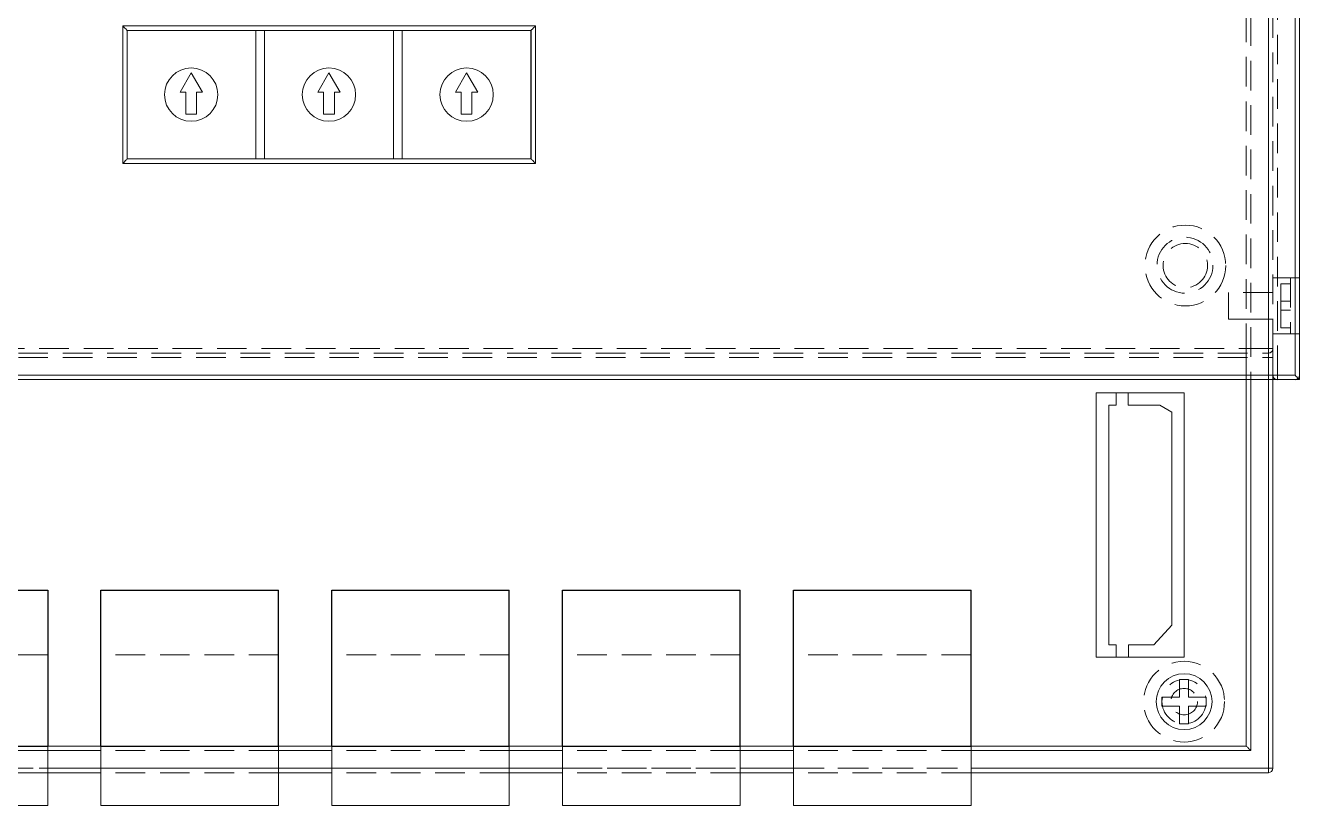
# Model space of a CAD drawing. Header units: millimetres. Extents: x 1282755 to 1285234, y -1758265 to -1757672.
# Drawn here: x 1282971.79 to 1282982.54, y -1758119.86 to -1758113.27 of the extents above; entities that cross this region are included whole.
import ezdxf

# ---------------------------------------------------------------- set-up
doc = ezdxf.new("R2010")
doc.units = ezdxf.units.MM
doc.linetypes.add('HIDDEN', pattern=[0.375, 0.25, -0.125])

msp = doc.modelspace()

# ---------------------------------------------------------------- linework, layer by layer
at = {"color": 7, "linetype": 'HIDDEN', "lineweight": 0}
for p, q in [((1282982.277, -1758104.183), (1282982.277, -1758119.545)), ((1282982.127, -1758106.822), (1282982.127, -1758116.264)), ((1282982.277, -1758116.264), (1282982.277, -1758106.822)), ((1282982.352, -1758116.227), (1282982.352, -1758106.86)), ((1282982.089, -1758116.04), (1282982.089, -1758107.047)), ((1282982.277, -1758107.084), (1282982.277, -1758116.002)), ((1282982.314, -1758116.002), (1282982.314, -1758107.084)), ((1282972.644, -1758113.315), (1282972.643, -1758113.315)), ((1282972.643, -1758113.315), (1282972.643, -1758114.401)), ((1282972.643, -1758114.401), (1282972.644, -1758114.401)), ((1282982.464, -1758115.405), (1282982.314, -1758115.405)), ((1282982.539, -1758115.405), (1282982.314, -1758115.405)), ((1282982.464, -1758115.405), (1282982.464, -1758115.877)), ((1282981.939, -1758115.753), (1282981.939, -1758115.528)), ((1282982.314, -1758115.528), (1282981.939, -1758115.528)), ((1282982.314, -1758115.528), (1282982.089, -1758115.528)), ((1282982.381, -1758115.454), (1282982.381, -1758115.603)), ((1282982.381, -1758115.454), (1282982.464, -1758115.454)), ((1282982.381, -1758115.603), (1282982.464, -1758115.603)), ((1282982.381, -1758115.603), (1282982.381, -1758115.678)), ((1282981.939, -1758115.753), (1282982.314, -1758115.753)), ((1282982.089, -1758115.753), (1282982.314, -1758115.753)), ((1282982.381, -1758115.678), (1282982.464, -1758115.678)), ((1282982.381, -1758115.678), (1282982.381, -1758115.828)), ((1282982.314, -1758115.877), (1282982.464, -1758115.877)), ((1282982.314, -1758115.877), (1282982.539, -1758115.877)), ((1282982.381, -1758115.828), (1282982.464, -1758115.828)), ((1282982.277, -1758116.002), (1282953.725, -1758116.002)), ((1282953.725, -1758116.04), (1282982.277, -1758116.04)), ((1282953.725, -1758116.077), (1282982.277, -1758116.077)), ((1282982.089, -1758116.264), (1282982.089, -1758116.04)), ((1282982.277, -1758116.002), (1282982.314, -1758116.002)), ((1282982.277, -1758116.04), (1282982.277, -1758116.002)), ((1282982.277, -1758116.077), (1282982.277, -1758116.04)), ((1282982.277, -1758116.077), (1282982.314, -1758116.077)), ((1282982.277, -1758116.077), (1282982.277, -1758116.227)), ((1282982.314, -1758116.002), (1282982.314, -1758116.077)), ((1282982.314, -1758116.227), (1282982.314, -1758116.077)), ((1282982.314, -1758116.077), (1282982.314, -1758116.264)), ((1282982.277, -1758116.227), (1282953.725, -1758116.227)), ((1282982.277, -1758116.264), (1282982.277, -1758116.227)), ((1282982.277, -1758116.227), (1282982.314, -1758116.227)), ((1282982.314, -1758116.227), (1282982.352, -1758116.227)), ((1282982.352, -1758116.227), (1282982.352, -1758116.264)), ((1282971.973, -1758118.589), (1282970.474, -1758118.589)), ((1282973.921, -1758118.589), (1282972.422, -1758118.589)), ((1282975.869, -1758118.589), (1282974.371, -1758118.589)), ((1282977.818, -1758118.589), (1282976.319, -1758118.589)), ((1282979.766, -1758118.589), (1282978.267, -1758118.589)), ((1282970.474, -1758119.358), (1282971.973, -1758119.358)), ((1282971.973, -1758119.395), (1282970.474, -1758119.395)), ((1282972.422, -1758119.358), (1282973.921, -1758119.358)), ((1282973.921, -1758119.395), (1282972.422, -1758119.395)), ((1282974.371, -1758119.358), (1282975.869, -1758119.358)), ((1282975.869, -1758119.395), (1282974.371, -1758119.395)), ((1282976.319, -1758119.358), (1282977.818, -1758119.358)), ((1282977.818, -1758119.395), (1282976.319, -1758119.395)), ((1282978.267, -1758119.358), (1282979.766, -1758119.358)), ((1282979.766, -1758119.395), (1282978.267, -1758119.395)), ((1282982.277, -1758119.545), (1282953.725, -1758119.545)), ((1282970.474, -1758119.545), (1282971.973, -1758119.545)), ((1282971.973, -1758119.583), (1282970.474, -1758119.583)), ((1282972.422, -1758119.545), (1282973.921, -1758119.545)), ((1282973.921, -1758119.583), (1282972.422, -1758119.583)), ((1282974.371, -1758119.545), (1282975.869, -1758119.545)), ((1282975.869, -1758119.583), (1282974.371, -1758119.583)), ((1282976.319, -1758119.545), (1282977.818, -1758119.545)), ((1282977.818, -1758119.583), (1282976.319, -1758119.583)), ((1282978.267, -1758119.545), (1282979.766, -1758119.545)), ((1282979.766, -1758119.583), (1282978.267, -1758119.583)), ((1282982.277, -1758119.545), (1282982.314, -1758119.545)), ((1282982.277, -1758119.583), (1282982.277, -1758119.545))]:
    msp.add_line(p, q, dxfattribs=at)
at = {"color": 7, "linetype": 'Continuous', "lineweight": 15}
for p, q in [((1282982.539, -1758116.264), (1282982.539, -1758106.822)), ((1282982.501, -1758116.227), (1282982.501, -1758106.86)), ((1282982.539, -1758116.227), (1282982.539, -1758106.86)), ((1282972.607, -1758113.277), (1282976.091, -1758113.277)), ((1282972.607, -1758114.439), (1282972.607, -1758113.277)), ((1282976.091, -1758113.277), (1282976.091, -1758114.439)), ((1282972.644, -1758113.315), (1282972.644, -1758114.401)), ((1282976.054, -1758113.315), (1282972.644, -1758113.315)), ((1282973.729, -1758114.401), (1282973.729, -1758113.315)), ((1282973.804, -1758113.315), (1282973.804, -1758114.401)), ((1282974.891, -1758114.401), (1282974.891, -1758113.315)), ((1282974.966, -1758113.315), (1282974.966, -1758114.401)), ((1282976.052, -1758114.401), (1282976.052, -1758113.315)), ((1282976.054, -1758114.401), (1282976.054, -1758113.315)), ((1282973.184, -1758113.675), (1282973.09, -1758113.837)), ((1282973.278, -1758113.837), (1282973.184, -1758113.675)), ((1282974.347, -1758113.675), (1282974.254, -1758113.837)), ((1282974.441, -1758113.837), (1282974.347, -1758113.675)), ((1282975.509, -1758113.675), (1282975.415, -1758113.837)), ((1282975.603, -1758113.837), (1282975.509, -1758113.675)), ((1282973.09, -1758113.837), (1282973.139, -1758113.837)), ((1282973.139, -1758113.837), (1282973.139, -1758114.024)), ((1282973.229, -1758113.837), (1282973.278, -1758113.837)), ((1282973.229, -1758114.024), (1282973.229, -1758113.837)), ((1282974.254, -1758113.837), (1282974.302, -1758113.837)), ((1282974.302, -1758113.837), (1282974.302, -1758114.024)), ((1282974.393, -1758113.837), (1282974.441, -1758113.837)), ((1282974.393, -1758114.024), (1282974.393, -1758113.837)), ((1282975.415, -1758113.837), (1282975.464, -1758113.837)), ((1282975.464, -1758113.837), (1282975.464, -1758114.024)), ((1282975.554, -1758113.837), (1282975.603, -1758113.837)), ((1282975.554, -1758114.024), (1282975.554, -1758113.837)), ((1282973.139, -1758114.024), (1282973.229, -1758114.024)), ((1282974.302, -1758114.024), (1282974.393, -1758114.024)), ((1282975.464, -1758114.024), (1282975.554, -1758114.024)), ((1282976.091, -1758114.439), (1282972.607, -1758114.439)), ((1282972.644, -1758114.401), (1282976.054, -1758114.401)), ((1282953.463, -1758116.264), (1282982.539, -1758116.264)), ((1282953.5, -1758116.227), (1282982.501, -1758116.227)), ((1282953.5, -1758116.264), (1282982.501, -1758116.264)), ((1282982.089, -1758119.358), (1282982.089, -1758116.264)), ((1282982.314, -1758116.264), (1282982.314, -1758119.545)), ((1282980.991, -1758116.375), (1282980.823, -1758116.375)), ((1282980.823, -1758116.375), (1282980.823, -1758118.608)), ((1282980.991, -1758116.375), (1282980.991, -1758116.48)), ((1282981.093, -1758116.375), (1282980.991, -1758116.375)), ((1282981.565, -1758116.375), (1282981.093, -1758116.375)), ((1282981.093, -1758116.48), (1282981.093, -1758116.375)), ((1282981.565, -1758118.608), (1282981.565, -1758116.375)), ((1282980.991, -1758116.48), (1282980.928, -1758116.48)), ((1282980.928, -1758116.48), (1282980.928, -1758118.504)), ((1282981.359, -1758116.48), (1282981.093, -1758116.48)), ((1282981.46, -1758116.538), (1282981.359, -1758116.48)), ((1282981.46, -1758118.336), (1282981.46, -1758116.538)), ((1282971.973, -1758118.043), (1282970.474, -1758118.043)), ((1282971.973, -1758119.86), (1282971.973, -1758118.043)), ((1282972.422, -1758118.043), (1282972.422, -1758119.86)), ((1282973.921, -1758118.043), (1282972.422, -1758118.043)), ((1282973.921, -1758119.86), (1282973.921, -1758118.043)), ((1282974.371, -1758118.043), (1282974.371, -1758119.86)), ((1282975.869, -1758118.043), (1282974.371, -1758118.043)), ((1282975.869, -1758119.86), (1282975.869, -1758118.043)), ((1282976.319, -1758118.043), (1282976.319, -1758119.86)), ((1282977.818, -1758118.043), (1282976.319, -1758118.043)), ((1282977.818, -1758119.86), (1282977.818, -1758118.043)), ((1282978.267, -1758118.043), (1282978.267, -1758119.86)), ((1282979.766, -1758118.043), (1282978.267, -1758118.043)), ((1282979.766, -1758119.86), (1282979.766, -1758118.043)), ((1282981.31, -1758118.504), (1282981.46, -1758118.336)), ((1282980.928, -1758118.504), (1282980.992, -1758118.504)), ((1282980.992, -1758118.504), (1282980.992, -1758118.608)), ((1282981.094, -1758118.608), (1282981.094, -1758118.504)), ((1282981.094, -1758118.504), (1282981.31, -1758118.504)), ((1282980.823, -1758118.608), (1282980.992, -1758118.608)), ((1282980.992, -1758118.608), (1282981.094, -1758118.608)), ((1282981.094, -1758118.608), (1282981.565, -1758118.608)), ((1282981.527, -1758118.796), (1282981.527, -1758118.946)), ((1282981.602, -1758118.796), (1282981.527, -1758118.796)), ((1282981.602, -1758118.946), (1282981.602, -1758118.796)), ((1282981.527, -1758118.946), (1282981.377, -1758118.946)), ((1282981.377, -1758118.946), (1282981.377, -1758119.021)), ((1282981.752, -1758118.946), (1282981.602, -1758118.946)), ((1282981.752, -1758119.021), (1282981.752, -1758118.946)), ((1282981.377, -1758119.021), (1282981.527, -1758119.021)), ((1282981.527, -1758119.021), (1282981.527, -1758119.17)), ((1282981.602, -1758119.17), (1282981.602, -1758119.021)), ((1282981.602, -1758119.021), (1282981.752, -1758119.021)), ((1282981.527, -1758119.17), (1282981.602, -1758119.17)), ((1282971.973, -1758119.358), (1282972.422, -1758119.358)), ((1282973.921, -1758119.358), (1282974.371, -1758119.358)), ((1282975.869, -1758119.358), (1282976.319, -1758119.358)), ((1282977.818, -1758119.358), (1282978.267, -1758119.358)), ((1282979.766, -1758119.358), (1282982.089, -1758119.358)), ((1282972.422, -1758119.583), (1282971.973, -1758119.583)), ((1282974.371, -1758119.583), (1282973.921, -1758119.583)), ((1282976.319, -1758119.583), (1282975.869, -1758119.583)), ((1282978.267, -1758119.583), (1282977.818, -1758119.583)), ((1282982.277, -1758119.583), (1282979.766, -1758119.583)), ((1282982.314, -1758119.545), (1282982.277, -1758119.545)), ((1282982.277, -1758119.545), (1282982.277, -1758119.583)), ((1282970.474, -1758119.86), (1282971.973, -1758119.86)), ((1282972.422, -1758119.86), (1282973.921, -1758119.86)), ((1282974.371, -1758119.86), (1282975.869, -1758119.86)), ((1282976.319, -1758119.86), (1282977.818, -1758119.86)), ((1282978.267, -1758119.86), (1282979.766, -1758119.86))]:
    msp.add_line(p, q, dxfattribs=at)
at = {"color": 8, "linetype": 'Continuous', "lineweight": 15}
for p, q in [((1282982.127, -1758116.264), (1282982.127, -1758119.395)), ((1282982.277, -1758119.545), (1282982.277, -1758116.264)), ((1282972.422, -1758119.395), (1282971.973, -1758119.395)), ((1282974.371, -1758119.395), (1282973.921, -1758119.395)), ((1282976.319, -1758119.395), (1282975.869, -1758119.395)), ((1282978.267, -1758119.395), (1282977.818, -1758119.395)), ((1282982.127, -1758119.395), (1282979.766, -1758119.395)), ((1282971.973, -1758119.545), (1282972.422, -1758119.545)), ((1282973.921, -1758119.545), (1282974.371, -1758119.545)), ((1282975.869, -1758119.545), (1282976.319, -1758119.545)), ((1282977.818, -1758119.545), (1282978.267, -1758119.545)), ((1282979.766, -1758119.545), (1282982.277, -1758119.545))]:
    msp.add_line(p, q, dxfattribs=at)
at = {"color": 7, "linetype": 'Continuous'}
for p, q in [((1282970.474, -1758118.043), (1282971.973, -1758118.043)), ((1282971.973, -1758118.043), (1282971.973, -1758119.358)), ((1282972.422, -1758119.358), (1282972.422, -1758118.043)), ((1282972.422, -1758118.043), (1282973.921, -1758118.043)), ((1282973.921, -1758119.358), (1282973.921, -1758118.043)), ((1282974.371, -1758119.358), (1282974.371, -1758118.043)), ((1282974.371, -1758118.043), (1282975.869, -1758118.043)), ((1282975.869, -1758119.358), (1282975.869, -1758118.043)), ((1282976.319, -1758119.358), (1282976.319, -1758118.043)), ((1282976.319, -1758118.043), (1282977.818, -1758118.043)), ((1282977.818, -1758119.358), (1282977.818, -1758118.043)), ((1282978.267, -1758119.358), (1282978.267, -1758118.043)), ((1282978.267, -1758118.043), (1282979.766, -1758118.043)), ((1282979.766, -1758119.358), (1282979.766, -1758118.043)), ((1282970.474, -1758119.358), (1282971.973, -1758119.358)), ((1282972.422, -1758119.358), (1282973.921, -1758119.358)), ((1282974.371, -1758119.358), (1282975.869, -1758119.358)), ((1282976.319, -1758119.358), (1282977.818, -1758119.358)), ((1282978.267, -1758119.358), (1282979.766, -1758119.358))]:
    msp.add_line(p, q, dxfattribs=at)
at = {"color": 7, "linetype": 'Continuous', "lineweight": 15, "flags": 128}
for points in [[(1282972.644, -1758113.315), (1282972.643, -1758113.314), (1282972.642, -1758113.313), (1282972.639, -1758113.31), (1282972.635, -1758113.306), (1282972.631, -1758113.301), (1282972.625, -1758113.296), (1282972.619, -1758113.29), (1282972.613, -1758113.284), (1282972.607, -1758113.277)], [(1282976.054, -1758113.315), (1282976.054, -1758113.314), (1282976.057, -1758113.312), (1282976.06, -1758113.308), (1282976.065, -1758113.304), (1282976.07, -1758113.298), (1282976.077, -1758113.292), (1282976.084, -1758113.285), (1282976.091, -1758113.277)], [(1282972.607, -1758114.439), (1282972.614, -1758114.432), (1282972.621, -1758114.425), (1282972.627, -1758114.418), (1282972.633, -1758114.412), (1282972.638, -1758114.408), (1282972.641, -1758114.404), (1282972.643, -1758114.402), (1282972.644, -1758114.401)], [(1282976.091, -1758114.439), (1282976.084, -1758114.432), (1282976.077, -1758114.425), (1282976.07, -1758114.418), (1282976.065, -1758114.412), (1282976.06, -1758114.408), (1282976.057, -1758114.404), (1282976.054, -1758114.402), (1282976.054, -1758114.401)], [(1282982.539, -1758116.264), (1282982.538, -1758116.264), (1282982.536, -1758116.262), (1282982.533, -1758116.258), (1282982.528, -1758116.253), (1282982.522, -1758116.248), (1282982.516, -1758116.241), (1282982.509, -1758116.234), (1282982.501, -1758116.227)], [(1282982.089, -1758119.358), (1282982.09, -1758119.359), (1282982.092, -1758119.361), (1282982.096, -1758119.364), (1282982.1, -1758119.369), (1282982.106, -1758119.374), (1282982.112, -1758119.381), (1282982.119, -1758119.388), (1282982.127, -1758119.395)]]:
    msp.add_lwpolyline(points, dxfattribs=at)
at = {"color": 7, "linetype": 'Continuous', "lineweight": 15}
for centre, radius in [((1282973.184, -1758113.858), 0.225), ((1282974.347, -1758113.858), 0.225), ((1282975.509, -1758113.858), 0.225), ((1282981.565, -1758118.983), 0.236)]:
    msp.add_circle(centre, radius, dxfattribs=at)
at = {"color": 7, "linetype": 'HIDDEN', "lineweight": 0}
for centre, radius in [((1282981.575, -1758115.301), 0.341), ((1282981.572, -1758115.298), 0.236), ((1282981.575, -1758115.301), 0.187), ((1282981.565, -1758118.983), 0.341), ((1282981.565, -1758118.983), 0.187), ((1282981.565, -1758118.983), 0.112)]:
    msp.add_circle(centre, radius, dxfattribs=at)
for centre, start, end in [((1282982.277, -1758116.002), 270, 0), ((1282982.352, -1758116.227), 180, 270), ((1282982.501, -1758116.227), 270, 0)]:
    msp.add_arc(centre, 0.0375, start, end, dxfattribs=at)
at = {"color": 7, "linetype": 'Continuous', "lineweight": 15}
msp.add_arc((1282982.277, -1758119.545), 0.0375, 270, 0, dxfattribs=at)

doc.saveas('drawing.dxf')
